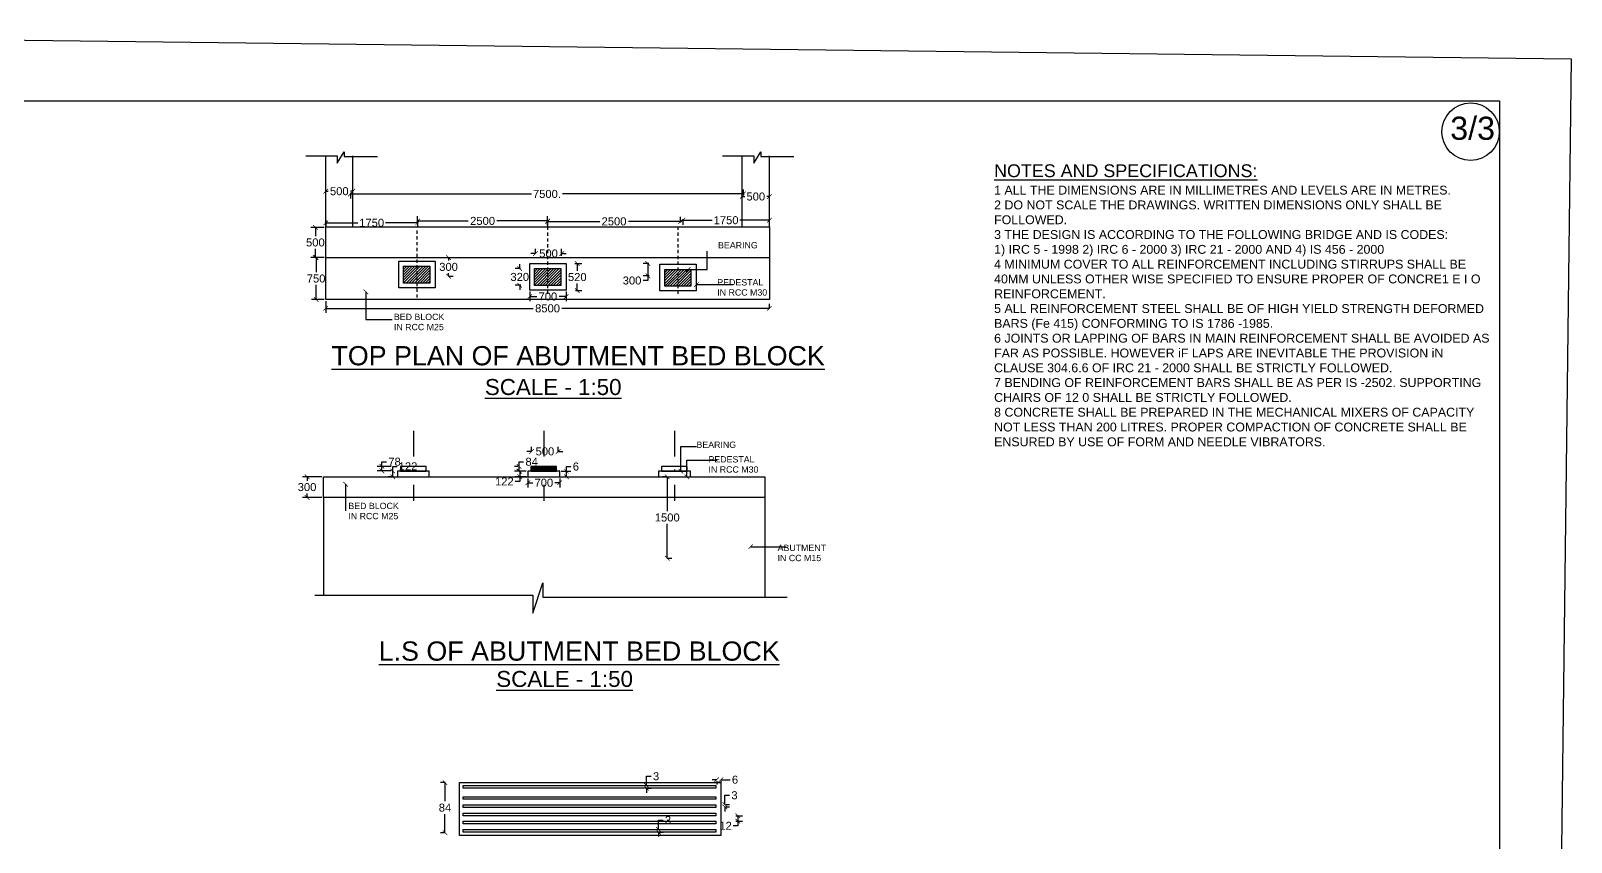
# Model space of a CAD drawing. Header units: inches. Extents: x 0 to 11487, y 0 to 10656.
# Drawn here: x 936.4 to 996.6, y 422.5 to 454.1 of the extents above; entities that cross this region are included whole.
import ezdxf

# ---------------------------------------------------------------- set-up
doc = ezdxf.new("R2010")
doc.units = ezdxf.units.IN
doc.header["$MEASUREMENT"] = 0
doc.linetypes.add('DASHDOT', pattern=[1, 0.5, -0.25, 0, -0.25])
doc.linetypes.add('HIDDEN', pattern=[9.525, 6.35, -3.175])
doc.layers.add('DRAWING', color=7, linetype='Continuous')
doc.styles.get("Standard").update_dxf_attribs({"font": 'ARIAL_1.TTF'})
doc.dimstyles.new('dig', dxfattribs={"dimtxt": 0.3125, "dimasz": 0.18, "dimexe": 0.18, "dimexo": 0.0625, "dimgap": 0.09, "dimtad": 0, "dimtih": 1, "dimtoh": 1, "dimdec": 4, "dimzin": 0, "dimdsep": 46, "dimtxsty": 'Standard', "dimblk": 'ARCHTICK', "dimcen": 0.09, "dimadec": 0, "dimazin": 0, "dimtfac": 1, "dimtdec": 4, "dimtofl": 0, "dimtmove": 0, "dimatfit": 3, "dimldrblk": 'ARCHTICK', "dimfxl": 0, "dimtolj": 1, "dimtzin": 0, "dimarcsym": 0})
picture_1 = doc.add_image_def('image2.jpg', size_in_pixel=(6804, 4550))

# ---------------------------------------------------------------- blocks, each defined once
blk = doc.blocks.new('_ArchTick')
at = {"color": 0, "linetype": 'ByBlock', "const_width": 0.15}
blk.add_lwpolyline([(-0.5, -0.5), (0.5, 0.5)], dxfattribs=at)
blk = doc.blocks.new('*D128')
at = {"layer": 'Defpoints', "color": 0, "ltscale": 0.02}
for p in [(947.94, 447.872), (949, 447.872), (949, 447.872)]:
    blk.add_point(p, dxfattribs=at)
at = {"layer": 'DRAWING', "color": 0, "lineweight": -2, "ltscale": 0.02}
for p, q in [((947.94, 447.935), (947.94, 448.052)), ((947.94, 447.872), (948.036, 447.872)), ((949, 447.872), (948.905, 447.872)), ((949, 447.935), (949, 448.052))]:
    blk.add_line(p, q, dxfattribs=at)
at = {"layer": 'DRAWING', "color": 0, "lineweight": -2, "ltscale": 0.02, "xscale": 0.18, "yscale": 0.18, "zscale": 0.18, "rotation": 180}
blk.add_blockref('_ArchTick', (947.94, 447.872), dxfattribs=at)
at = {"layer": 'DRAWING', "color": 0, "lineweight": -2, "ltscale": 0.02, "xscale": 0.18, "yscale": 0.18, "zscale": 0.18}
blk.add_blockref('_ArchTick', (949, 447.872), dxfattribs=at)
at = {"layer": 'DRAWING', "color": 0, "ltscale": 0.02, "insert": (948.47, 447.872), "char_height": 0.3125, "attachment_point": 5}
blk.add_mtext('\\A1;500', dxfattribs=at)
blk = doc.blocks.new('*D129')
at = {"layer": 'Defpoints', "color": 0, "ltscale": 0.02}
for p in [(947.94, 446.806), (951.531, 446.806), (951.531, 446.639)]:
    blk.add_point(p, dxfattribs=at)
at = {"layer": 'DRAWING', "color": 0, "lineweight": -2, "ltscale": 0.02}
for p, q in [((947.94, 446.743), (947.94, 446.459)), ((947.94, 446.639), (949.194, 446.639)), ((951.531, 446.639), (950.277, 446.639)), ((951.531, 446.743), (951.531, 446.459))]:
    blk.add_line(p, q, dxfattribs=at)
at = {"layer": 'DRAWING', "color": 0, "lineweight": -2, "ltscale": 0.02, "xscale": 0.18, "yscale": 0.18, "zscale": 0.18, "rotation": 180}
blk.add_blockref('_ArchTick', (947.94, 446.639), dxfattribs=at)
at = {"layer": 'DRAWING', "color": 0, "lineweight": -2, "ltscale": 0.02, "xscale": 0.18, "yscale": 0.18, "zscale": 0.18}
blk.add_blockref('_ArchTick', (951.531, 446.639), dxfattribs=at)
at = {"layer": 'DRAWING', "color": 0, "ltscale": 0.02, "insert": (949.736, 446.639), "char_height": 0.3125, "attachment_point": 5}
blk.add_mtext('\\A1;1750', dxfattribs=at)
blk = doc.blocks.new('*D130')
at = {"layer": 'Defpoints', "color": 0, "ltscale": 0.02}
for p in [(951.531, 446.601), (956.604, 446.713), (956.604, 446.487)]:
    blk.add_point(p, dxfattribs=at)
at = {"layer": 'DRAWING', "color": 0, "lineweight": -2, "ltscale": 0.02}
for p, q in [((951.531, 446.664), (951.531, 446.893)), ((951.531, 446.713), (953.509, 446.713)), ((956.604, 446.713), (954.626, 446.713)), ((956.604, 446.549), (956.604, 446.893))]:
    blk.add_line(p, q, dxfattribs=at)
at = {"layer": 'DRAWING', "color": 0, "lineweight": -2, "ltscale": 0.02, "xscale": 0.18, "yscale": 0.18, "zscale": 0.18, "rotation": 180}
blk.add_blockref('_ArchTick', (951.531, 446.713), dxfattribs=at)
at = {"layer": 'DRAWING', "color": 0, "lineweight": -2, "ltscale": 0.02, "xscale": 0.18, "yscale": 0.18, "zscale": 0.18}
blk.add_blockref('_ArchTick', (956.604, 446.713), dxfattribs=at)
at = {"layer": 'DRAWING', "color": 0, "ltscale": 0.02, "insert": (954.067, 446.713), "char_height": 0.3125, "attachment_point": 5}
blk.add_mtext('\\A1;2500', dxfattribs=at)
blk = doc.blocks.new('*D132')
at = {"layer": 'Defpoints', "color": 0, "ltscale": 0.02}
for p in [(956.604, 446.713), (961.796, 446.694), (961.796, 446.667)]:
    blk.add_point(p, dxfattribs=at)
at = {"layer": 'DRAWING', "color": 0, "lineweight": -2, "ltscale": 0.02}
for p, q in [((956.604, 446.694), (958.641, 446.694)), ((956.604, 446.65), (956.604, 446.514)), ((961.796, 446.694), (959.759, 446.694)), ((961.796, 446.729), (961.796, 446.874))]:
    blk.add_line(p, q, dxfattribs=at)
at = {"layer": 'DRAWING', "color": 0, "lineweight": -2, "ltscale": 0.02, "xscale": 0.18, "yscale": 0.18, "zscale": 0.18, "rotation": 180}
blk.add_blockref('_ArchTick', (956.604, 446.694), dxfattribs=at)
at = {"layer": 'DRAWING', "color": 0, "lineweight": -2, "ltscale": 0.02, "xscale": 0.18, "yscale": 0.18, "zscale": 0.18}
blk.add_blockref('_ArchTick', (961.796, 446.694), dxfattribs=at)
at = {"layer": 'DRAWING', "color": 0, "ltscale": 0.02, "insert": (959.2, 446.694), "char_height": 0.3125, "attachment_point": 5}
blk.add_mtext('\\A1;2500', dxfattribs=at)
blk = doc.blocks.new('*D133')
at = {"layer": 'Defpoints', "color": 0, "ltscale": 0.02}
for p in [(961.886, 446.784), (965.267, 446.74), (965.267, 446.667)]:
    blk.add_point(p, dxfattribs=at)
at = {"layer": 'DRAWING', "color": 0, "lineweight": -2, "ltscale": 0.02}
for p, q in [((961.886, 446.74), (963.036, 446.74)), ((961.886, 446.722), (961.886, 446.56)), ((965.267, 446.74), (964.118, 446.74)), ((965.267, 446.729), (965.267, 446.92))]:
    blk.add_line(p, q, dxfattribs=at)
at = {"layer": 'DRAWING', "color": 0, "lineweight": -2, "ltscale": 0.02, "xscale": 0.18, "yscale": 0.18, "zscale": 0.18, "rotation": 180}
blk.add_blockref('_ArchTick', (961.886, 446.74), dxfattribs=at)
at = {"layer": 'DRAWING', "color": 0, "lineweight": -2, "ltscale": 0.02, "xscale": 0.18, "yscale": 0.18, "zscale": 0.18}
blk.add_blockref('_ArchTick', (965.267, 446.74), dxfattribs=at)
at = {"layer": 'DRAWING', "color": 0, "ltscale": 0.02, "insert": (963.577, 446.74), "char_height": 0.3125, "attachment_point": 5}
blk.add_mtext('\\A1;1750', dxfattribs=at)
blk = doc.blocks.new('*D134')
at = {"layer": 'Defpoints', "color": 0, "ltscale": 0.02}
for p in [(964.207, 447.665), (965.267, 447.665), (965.267, 447.665)]:
    blk.add_point(p, dxfattribs=at)
at = {"layer": 'DRAWING', "color": 0, "lineweight": -2, "ltscale": 0.02}
for p, q in [((964.207, 447.727), (964.207, 447.845)), ((964.207, 447.665), (964.303, 447.665)), ((965.267, 447.665), (965.172, 447.665)), ((965.267, 447.727), (965.267, 447.845))]:
    blk.add_line(p, q, dxfattribs=at)
at = {"layer": 'DRAWING', "color": 0, "lineweight": -2, "ltscale": 0.02, "xscale": 0.18, "yscale": 0.18, "zscale": 0.18, "rotation": 180}
blk.add_blockref('_ArchTick', (964.207, 447.665), dxfattribs=at)
at = {"layer": 'DRAWING', "color": 0, "lineweight": -2, "ltscale": 0.02, "xscale": 0.18, "yscale": 0.18, "zscale": 0.18}
blk.add_blockref('_ArchTick', (965.267, 447.665), dxfattribs=at)
at = {"layer": 'DRAWING', "color": 0, "ltscale": 0.02, "insert": (964.737, 447.665), "char_height": 0.3125, "attachment_point": 5}
blk.add_mtext('\\A1;500', dxfattribs=at)
blk = doc.blocks.new('*D135')
at = {"layer": 'Defpoints', "color": 0, "ltscale": 0.02}
for p in [(948.905, 447.872), (964.255, 447.766), (964.255, 447.665)]:
    blk.add_point(p, dxfattribs=at)
at = {"layer": 'DRAWING', "color": 0, "lineweight": -2, "ltscale": 0.02}
for p, q in [((948.905, 447.81), (948.905, 447.586)), ((948.905, 447.766), (955.973, 447.766)), ((964.255, 447.766), (957.187, 447.766)), ((964.255, 447.727), (964.255, 447.946))]:
    blk.add_line(p, q, dxfattribs=at)
at = {"layer": 'DRAWING', "color": 0, "lineweight": -2, "ltscale": 0.02, "xscale": 0.18, "yscale": 0.18, "zscale": 0.18, "rotation": 180}
blk.add_blockref('_ArchTick', (948.905, 447.766), dxfattribs=at)
at = {"layer": 'DRAWING', "color": 0, "lineweight": -2, "ltscale": 0.02, "xscale": 0.18, "yscale": 0.18, "zscale": 0.18}
blk.add_blockref('_ArchTick', (964.255, 447.766), dxfattribs=at)
at = {"layer": 'DRAWING', "color": 0, "ltscale": 0.02, "insert": (956.58, 447.766), "char_height": 0.3125, "attachment_point": 5}
blk.add_mtext('\\A1;7500.', dxfattribs=at)
blk = doc.blocks.new('*D136')
at = {"layer": 'Defpoints', "color": 0, "ltscale": 0.02}
for p in [(947.536, 446.459), (947.94, 446.459), (947.94, 445.284)]:
    blk.add_point(p, dxfattribs=at)
at = {"layer": 'DRAWING', "color": 0, "lineweight": -2, "ltscale": 0.02}
for p, q in [((947.878, 446.459), (947.356, 446.459)), ((947.536, 446.459), (947.536, 446.121)), ((947.878, 445.284), (947.356, 445.284)), ((947.536, 445.284), (947.536, 445.622))]:
    blk.add_line(p, q, dxfattribs=at)
at = {"layer": 'DRAWING', "color": 0, "lineweight": -2, "ltscale": 0.02, "xscale": 0.18, "yscale": 0.18, "zscale": 0.18}
for p, rotation in [((947.536, 446.459), 90), ((947.536, 445.284), 270)]:
    blk.add_blockref('_ArchTick', p, dxfattribs=dict(at, rotation=rotation))
at = {"layer": 'DRAWING', "color": 0, "ltscale": 0.02, "insert": (947.536, 445.872), "char_height": 0.3125, "attachment_point": 5}
blk.add_mtext('\\A1;500', dxfattribs=at)
blk = doc.blocks.new('*D137')
at = {"layer": 'Defpoints', "color": 0, "ltscale": 0.02}
for p in [(947.94, 445.284), (947.565, 443.644), (947.94, 443.644)]:
    blk.add_point(p, dxfattribs=at)
at = {"layer": 'DRAWING', "color": 0, "lineweight": -2, "ltscale": 0.02}
for p, q in [((947.878, 445.284), (947.385, 445.284)), ((947.565, 445.284), (947.565, 444.714)), ((947.565, 443.644), (947.565, 444.215)), ((947.878, 443.644), (947.385, 443.644))]:
    blk.add_line(p, q, dxfattribs=at)
at = {"layer": 'DRAWING', "color": 0, "lineweight": -2, "ltscale": 0.02, "xscale": 0.18, "yscale": 0.18, "zscale": 0.18}
for p, rotation in [((947.565, 445.284), 90), ((947.565, 443.644), 270)]:
    blk.add_blockref('_ArchTick', p, dxfattribs=dict(at, rotation=rotation))
at = {"layer": 'DRAWING', "color": 0, "ltscale": 0.02, "insert": (947.565, 444.464), "char_height": 0.3125, "attachment_point": 5}
blk.add_mtext('\\A1;750', dxfattribs=at)
blk = doc.blocks.new('*D138')
at = {"layer": 'Defpoints', "color": 0, "ltscale": 0.02}
for p in [(952.674, 445.284), (952.666, 444.552), (952.738, 444.552)]:
    blk.add_point(p, dxfattribs=at)
at = {"layer": 'DRAWING', "color": 0, "lineweight": -2, "ltscale": 0.02}
for p, q in [((952.736, 445.284), (952.918, 445.284)), ((952.738, 445.284), (952.738, 445.168)), ((952.738, 444.552), (952.738, 444.669)), ((952.729, 444.552), (952.918, 444.552))]:
    blk.add_line(p, q, dxfattribs=at)
at = {"layer": 'DRAWING', "color": 0, "lineweight": -2, "ltscale": 0.02, "xscale": 0.18, "yscale": 0.18, "zscale": 0.18}
for p, rotation in [((952.738, 445.284), 90), ((952.738, 444.552), 270)]:
    blk.add_blockref('_ArchTick', p, dxfattribs=dict(at, rotation=rotation))
at = {"layer": 'DRAWING', "color": 0, "ltscale": 0.02, "insert": (952.738, 444.918), "char_height": 0.3125, "attachment_point": 5}
blk.add_mtext('\\A1;300', dxfattribs=at)
blk = doc.blocks.new('*D139')
at = {"layer": 'Defpoints', "color": 0, "ltscale": 0.02}
for p in [(955.611, 444.852), (955.518, 444.201), (955.618, 444.201)]:
    blk.add_point(p, dxfattribs=at)
at = {"layer": 'DRAWING', "color": 0, "lineweight": -2, "ltscale": 0.02}
for p, q in [((955.549, 444.852), (955.338, 444.852)), ((955.518, 444.852), (955.518, 445.032)), ((955.556, 444.201), (955.338, 444.201)), ((955.518, 444.201), (955.518, 444.021))]:
    blk.add_line(p, q, dxfattribs=at)
at = {"layer": 'DRAWING', "color": 0, "lineweight": -2, "ltscale": 0.02, "xscale": 0.18, "yscale": 0.18, "zscale": 0.18}
for p, rotation in [((955.518, 444.852), 270), ((955.518, 444.201), 90)]:
    blk.add_blockref('_ArchTick', p, dxfattribs=dict(at, rotation=rotation))
at = {"layer": 'DRAWING', "color": 0, "ltscale": 0.02, "insert": (955.518, 444.526), "char_height": 0.3125, "attachment_point": 5}
blk.add_mtext('\\A1;320', dxfattribs=at)
blk = doc.blocks.new('*D140')
at = {"layer": 'Defpoints', "color": 0, "ltscale": 0.02}
for p in [(957.607, 445.05), (957.636, 443.993), (957.765, 443.993)]:
    blk.add_point(p, dxfattribs=at)
at = {"layer": 'DRAWING', "color": 0, "lineweight": -2, "ltscale": 0.02}
for p, q in [((957.67, 445.05), (957.945, 445.05)), ((957.765, 445.05), (957.765, 444.771)), ((957.698, 443.993), (957.945, 443.993)), ((957.765, 443.993), (957.765, 444.272))]:
    blk.add_line(p, q, dxfattribs=at)
at = {"layer": 'DRAWING', "color": 0, "lineweight": -2, "ltscale": 0.02, "xscale": 0.18, "yscale": 0.18, "zscale": 0.18}
for p, rotation in [((957.765, 445.05), 90), ((957.765, 443.993), 270)]:
    blk.add_blockref('_ArchTick', p, dxfattribs=dict(at, rotation=rotation))
at = {"layer": 'DRAWING', "color": 0, "ltscale": 0.02, "insert": (957.765, 444.521), "char_height": 0.3125, "attachment_point": 5}
blk.add_mtext('\\A1;520', dxfattribs=at)
blk = doc.blocks.new('*D141')
at = {"layer": 'Defpoints', "color": 0, "ltscale": 0.02}
for p in [(955.907, 444.015), (957.327, 444.015), (957.327, 443.763)]:
    blk.add_point(p, dxfattribs=at)
at = {"layer": 'DRAWING', "color": 0, "lineweight": -2, "ltscale": 0.02}
for p, q in [((955.907, 443.953), (955.907, 443.583)), ((955.907, 443.763), (956.184, 443.763)), ((957.327, 443.763), (957.051, 443.763)), ((957.327, 443.953), (957.327, 443.583))]:
    blk.add_line(p, q, dxfattribs=at)
at = {"layer": 'DRAWING', "color": 0, "lineweight": -2, "ltscale": 0.02, "xscale": 0.18, "yscale": 0.18, "zscale": 0.18, "rotation": 180}
blk.add_blockref('_ArchTick', (955.907, 443.763), dxfattribs=at)
at = {"layer": 'DRAWING', "color": 0, "lineweight": -2, "ltscale": 0.02, "xscale": 0.18, "yscale": 0.18, "zscale": 0.18}
blk.add_blockref('_ArchTick', (957.327, 443.763), dxfattribs=at)
at = {"layer": 'DRAWING', "color": 0, "ltscale": 0.02, "insert": (956.617, 443.763), "char_height": 0.3125, "attachment_point": 5}
blk.add_mtext('\\A1;700', dxfattribs=at)
blk = doc.blocks.new('*D142')
at = {"layer": 'Defpoints', "color": 0, "ltscale": 0.02}
for p in [(956.128, 445.384), (957.155, 445.441), (957.155, 445.284)]:
    blk.add_point(p, dxfattribs=at)
at = {"layer": 'DRAWING', "color": 0, "lineweight": -2, "ltscale": 0.02}
for p, q in [((956.128, 445.441), (955.948, 445.441)), ((956.128, 445.447), (956.128, 445.621)), ((957.155, 445.347), (957.155, 445.621)), ((957.155, 445.441), (957.335, 445.441))]:
    blk.add_line(p, q, dxfattribs=at)
at = {"layer": 'DRAWING', "color": 0, "lineweight": -2, "ltscale": 0.02, "xscale": 0.18, "yscale": 0.18, "zscale": 0.18}
blk.add_blockref('_ArchTick', (956.128, 445.441), dxfattribs=at)
at = {"layer": 'DRAWING', "color": 0, "lineweight": -2, "ltscale": 0.02, "xscale": 0.18, "yscale": 0.18, "zscale": 0.18, "rotation": 180}
blk.add_blockref('_ArchTick', (957.155, 445.441), dxfattribs=at)
at = {"layer": 'DRAWING', "color": 0, "ltscale": 0.02, "insert": (956.642, 445.441), "char_height": 0.3125, "attachment_point": 5}
blk.add_mtext('\\A1;500', dxfattribs=at)
blk = doc.blocks.new('*D143')
at = {"layer": 'Defpoints', "color": 0, "ltscale": 0.02}
for p in [(947.94, 443.644), (965.267, 443.3), (965.267, 443.23)]:
    blk.add_point(p, dxfattribs=at)
at = {"layer": 'DRAWING', "color": 0, "lineweight": -2, "ltscale": 0.02}
for p, q in [((947.94, 443.582), (947.94, 443.12)), ((965.267, 443.292), (965.267, 443.48)), ((947.94, 443.3), (956.048, 443.3)), ((965.267, 443.3), (957.16, 443.3))]:
    blk.add_line(p, q, dxfattribs=at)
at = {"layer": 'DRAWING', "color": 0, "lineweight": -2, "ltscale": 0.02, "xscale": 0.18, "yscale": 0.18, "zscale": 0.18, "rotation": 180}
blk.add_blockref('_ArchTick', (947.94, 443.3), dxfattribs=at)
at = {"layer": 'DRAWING', "color": 0, "lineweight": -2, "ltscale": 0.02, "xscale": 0.18, "yscale": 0.18, "zscale": 0.18}
blk.add_blockref('_ArchTick', (965.267, 443.3), dxfattribs=at)
at = {"layer": 'DRAWING', "color": 0, "ltscale": 0.02, "insert": (956.604, 443.3), "char_height": 0.3125, "attachment_point": 5}
blk.add_mtext('\\A1;8500', dxfattribs=at)
blk = doc.blocks.new('*D144')
at = {"layer": 'Defpoints', "color": 0, "ltscale": 0.02}
for p in [(960.622, 445.058), (960.519, 444.566), (960.638, 444.566)]:
    blk.add_point(p, dxfattribs=at)
at = {"layer": 'DRAWING', "color": 0, "lineweight": -2, "ltscale": 0.02}
for p, q in [((960.56, 445.058), (960.339, 445.058)), ((960.519, 445.058), (960.519, 444.566)), ((960.576, 444.566), (960.339, 444.566)), ((960.519, 444.386), (960.339, 444.386)), ((960.519, 444.566), (960.519, 444.386))]:
    blk.add_line(p, q, dxfattribs=at)
at = {"layer": 'DRAWING', "color": 0, "lineweight": -2, "ltscale": 0.02, "xscale": 0.18, "yscale": 0.18, "zscale": 0.18}
for p, rotation in [((960.519, 445.058), 90), ((960.519, 444.566), 270)]:
    blk.add_blockref('_ArchTick', p, dxfattribs=dict(at, rotation=rotation))
at = {"layer": 'DRAWING', "color": 0, "ltscale": 0.02, "insert": (959.904, 444.386), "char_height": 0.3125, "attachment_point": 5}
blk.add_mtext('\\A1;300', dxfattribs=at)
blk = doc.blocks.new('*D145')
at = {"layer": 'Defpoints', "color": 0, "ltscale": 0.02}
for p in [(950.555, 436.954), (950.555, 436.954), (950.56, 436.725)]:
    blk.add_point(p, dxfattribs=at)
at = {"layer": 'DRAWING', "color": 0, "lineweight": -2, "ltscale": 0.02}
for p, q in [((950.492, 436.954), (950.375, 436.954)), ((950.555, 436.954), (950.555, 437.134)), ((950.555, 437.134), (950.735, 437.134)), ((950.555, 436.725), (950.555, 436.954)), ((950.498, 436.725), (950.375, 436.725))]:
    blk.add_line(p, q, dxfattribs=at)
at = {"layer": 'DRAWING', "color": 0, "lineweight": -2, "ltscale": 0.02, "xscale": 0.18, "yscale": 0.18, "zscale": 0.18}
for p, rotation in [((950.555, 436.954), 90), ((950.555, 436.725), 270)]:
    blk.add_blockref('_ArchTick', p, dxfattribs=dict(at, rotation=rotation))
at = {"layer": 'DRAWING', "color": 0, "ltscale": 0.02, "insert": (951.154, 437.134), "char_height": 0.3125, "attachment_point": 5}
blk.add_mtext('\\A1;122', dxfattribs=at)
blk = doc.blocks.new('*D146')
at = {"layer": 'Defpoints', "color": 0, "ltscale": 0.02}
for p in [(950.136, 437.134), (950.555, 437.134), (950.555, 436.954)]:
    blk.add_point(p, dxfattribs=at)
at = {"layer": 'DRAWING', "color": 0, "lineweight": -2, "ltscale": 0.02}
for p, q in [((950.492, 437.134), (949.956, 437.134)), ((950.492, 436.954), (949.956, 436.954)), ((950.136, 437.134), (950.136, 437.314)), ((950.136, 437.314), (950.316, 437.314)), ((950.136, 436.954), (950.136, 437.134))]:
    blk.add_line(p, q, dxfattribs=at)
at = {"layer": 'DRAWING', "color": 0, "lineweight": -2, "ltscale": 0.02, "xscale": 0.18, "yscale": 0.18, "zscale": 0.18}
for p, rotation in [((950.136, 437.134), 90), ((950.136, 436.954), 270)]:
    blk.add_blockref('_ArchTick', p, dxfattribs=dict(at, rotation=rotation))
at = {"layer": 'DRAWING', "color": 0, "ltscale": 0.02, "insert": (950.628, 437.314), "char_height": 0.3125, "attachment_point": 5}
blk.add_mtext('\\A1;78', dxfattribs=at)
blk = doc.blocks.new('*D147')
at = {"layer": 'Defpoints', "color": 0, "ltscale": 0.02}
for p in [(955.838, 436.944), (955.516, 436.725), (955.838, 436.725)]:
    blk.add_point(p, dxfattribs=at)
at = {"layer": 'DRAWING', "color": 0, "lineweight": -2, "ltscale": 0.02}
for p, q in [((955.775, 436.944), (955.336, 436.944)), ((955.516, 436.944), (955.516, 436.725)), ((955.775, 436.725), (955.336, 436.725)), ((955.516, 436.545), (955.336, 436.545)), ((955.516, 436.725), (955.516, 436.545))]:
    blk.add_line(p, q, dxfattribs=at)
at = {"layer": 'DRAWING', "color": 0, "lineweight": -2, "ltscale": 0.02, "xscale": 0.18, "yscale": 0.18, "zscale": 0.18}
for p, rotation in [((955.516, 436.944), 90), ((955.516, 436.725), 270)]:
    blk.add_blockref('_ArchTick', p, dxfattribs=dict(at, rotation=rotation))
at = {"layer": 'DRAWING', "color": 0, "ltscale": 0.02, "insert": (954.917, 436.545), "char_height": 0.3125, "attachment_point": 5}
blk.add_mtext('\\A1;122', dxfattribs=at)
blk = doc.blocks.new('*D148')
at = {"layer": 'Defpoints', "color": 0, "ltscale": 0.02}
for p in [(955.838, 436.725), (957.079, 436.725), (957.079, 436.493)]:
    blk.add_point(p, dxfattribs=at)
at = {"layer": 'DRAWING', "color": 0, "lineweight": -2, "ltscale": 0.02}
for p, q in [((955.838, 436.663), (955.838, 436.313)), ((955.838, 436.493), (956.025, 436.493)), ((957.079, 436.493), (956.892, 436.493)), ((957.079, 436.663), (957.079, 436.313))]:
    blk.add_line(p, q, dxfattribs=at)
at = {"layer": 'DRAWING', "color": 0, "lineweight": -2, "ltscale": 0.02, "xscale": 0.18, "yscale": 0.18, "zscale": 0.18, "rotation": 180}
blk.add_blockref('_ArchTick', (955.838, 436.493), dxfattribs=at)
at = {"layer": 'DRAWING', "color": 0, "lineweight": -2, "ltscale": 0.02, "xscale": 0.18, "yscale": 0.18, "zscale": 0.18}
blk.add_blockref('_ArchTick', (957.079, 436.493), dxfattribs=at)
at = {"layer": 'DRAWING', "color": 0, "ltscale": 0.02, "insert": (956.459, 436.493), "char_height": 0.3125, "attachment_point": 5}
blk.add_mtext('\\A1;700', dxfattribs=at)
blk = doc.blocks.new('*D149')
at = {"layer": 'Defpoints', "color": 0, "ltscale": 0.02}
for p in [(957.079, 436.944), (957.339, 436.944), (957.262, 436.725)]:
    blk.add_point(p, dxfattribs=at)
at = {"layer": 'DRAWING', "color": 0, "lineweight": -2, "ltscale": 0.02}
for p, q in [((957.142, 436.944), (957.519, 436.944)), ((957.339, 436.944), (957.339, 437.124)), ((957.339, 437.124), (957.519, 437.124)), ((957.339, 436.725), (957.339, 436.944)), ((957.324, 436.725), (957.519, 436.725))]:
    blk.add_line(p, q, dxfattribs=at)
at = {"layer": 'DRAWING', "color": 0, "lineweight": -2, "ltscale": 0.02, "xscale": 0.18, "yscale": 0.18, "zscale": 0.18}
for p, rotation in [((957.339, 436.944), 90), ((957.339, 436.725), 270)]:
    blk.add_blockref('_ArchTick', p, dxfattribs=dict(at, rotation=rotation))
at = {"layer": 'DRAWING', "color": 0, "ltscale": 0.02, "insert": (957.712, 437.124), "char_height": 0.3125, "attachment_point": 5}
blk.add_mtext('\\A1;6', dxfattribs=at)
blk = doc.blocks.new('*D150')
at = {"layer": 'Defpoints', "color": 0, "ltscale": 0.02}
for p in [(955.489, 437.131), (955.501, 437.131), (955.516, 436.944)]:
    blk.add_point(p, dxfattribs=at)
at = {"layer": 'DRAWING', "color": 0, "lineweight": -2, "ltscale": 0.02}
for p, q in [((955.439, 437.131), (955.309, 437.131)), ((955.454, 436.944), (955.309, 436.944)), ((955.489, 437.131), (955.489, 437.311)), ((955.489, 437.311), (955.669, 437.311)), ((955.489, 436.944), (955.489, 437.131))]:
    blk.add_line(p, q, dxfattribs=at)
at = {"layer": 'DRAWING', "color": 0, "lineweight": -2, "ltscale": 0.02, "xscale": 0.18, "yscale": 0.18, "zscale": 0.18}
for p, rotation in [((955.489, 437.131), 90), ((955.489, 436.944), 270)]:
    blk.add_blockref('_ArchTick', p, dxfattribs=dict(at, rotation=rotation))
at = {"layer": 'DRAWING', "color": 0, "ltscale": 0.02, "insert": (955.983, 437.311), "char_height": 0.3125, "attachment_point": 5}
blk.add_mtext('\\A1;84', dxfattribs=at)
blk = doc.blocks.new('*D151')
at = {"layer": 'Defpoints', "color": 0, "ltscale": 0.02}
for p in [(955.98, 437.662), (957.023, 437.716), (957.023, 437.639)]:
    blk.add_point(p, dxfattribs=at)
at = {"layer": 'DRAWING', "color": 0, "lineweight": -2, "ltscale": 0.02}
for p, q in [((955.98, 437.716), (955.8, 437.716)), ((955.98, 437.725), (955.98, 437.896)), ((957.023, 437.701), (957.023, 437.896)), ((957.023, 437.716), (957.203, 437.716))]:
    blk.add_line(p, q, dxfattribs=at)
at = {"layer": 'DRAWING', "color": 0, "lineweight": -2, "ltscale": 0.02, "xscale": 0.18, "yscale": 0.18, "zscale": 0.18}
blk.add_blockref('_ArchTick', (955.98, 437.716), dxfattribs=at)
at = {"layer": 'DRAWING', "color": 0, "lineweight": -2, "ltscale": 0.02, "xscale": 0.18, "yscale": 0.18, "zscale": 0.18, "rotation": 180}
blk.add_blockref('_ArchTick', (957.023, 437.716), dxfattribs=at)
at = {"layer": 'DRAWING', "color": 0, "ltscale": 0.02, "insert": (956.501, 437.716), "char_height": 0.3125, "attachment_point": 5}
blk.add_mtext('\\A1;500', dxfattribs=at)
blk = doc.blocks.new('*D152')
at = {"layer": 'Defpoints', "color": 0, "ltscale": 0.02}
for p in [(947.211, 436.725), (947.857, 436.725), (947.857, 435.919)]:
    blk.add_point(p, dxfattribs=at)
at = {"layer": 'DRAWING', "color": 0, "lineweight": -2, "ltscale": 0.02}
for p, q in [((947.794, 436.725), (947.031, 436.725)), ((947.211, 436.725), (947.211, 436.572)), ((947.794, 435.919), (947.031, 435.919)), ((947.211, 435.919), (947.211, 436.072))]:
    blk.add_line(p, q, dxfattribs=at)
at = {"layer": 'DRAWING', "color": 0, "lineweight": -2, "ltscale": 0.02, "xscale": 0.18, "yscale": 0.18, "zscale": 0.18}
for p, rotation in [((947.211, 436.725), 90), ((947.211, 435.919), 270)]:
    blk.add_blockref('_ArchTick', p, dxfattribs=dict(at, rotation=rotation))
at = {"layer": 'DRAWING', "color": 0, "ltscale": 0.02, "insert": (947.211, 436.322), "char_height": 0.3125, "attachment_point": 5}
blk.add_mtext('\\A1;300', dxfattribs=at)
blk = doc.blocks.new('*D153')
at = {"layer": 'Defpoints', "color": 0, "ltscale": 0.02}
for p in [(961.301, 436.725), (961.219, 433.545), (961.278, 433.545)]:
    blk.add_point(p, dxfattribs=at)
at = {"layer": 'DRAWING', "color": 0, "lineweight": -2, "ltscale": 0.02}
for p, q in [((961.239, 436.725), (961.098, 436.725)), ((961.278, 436.725), (961.278, 435.385)), ((961.278, 433.545), (961.278, 434.886)), ((961.281, 433.545), (961.458, 433.545))]:
    blk.add_line(p, q, dxfattribs=at)
at = {"layer": 'DRAWING', "color": 0, "lineweight": -2, "ltscale": 0.02, "xscale": 0.18, "yscale": 0.18, "zscale": 0.18}
for p, rotation in [((961.278, 436.725), 90), ((961.278, 433.545), 270)]:
    blk.add_blockref('_ArchTick', p, dxfattribs=dict(at, rotation=rotation))
at = {"layer": 'DRAWING', "color": 0, "ltscale": 0.02, "insert": (961.278, 435.135), "char_height": 0.3125, "attachment_point": 5}
blk.add_mtext('\\A1;1500', dxfattribs=at)
blk = doc.blocks.new('*D154')
at = {"layer": 'Defpoints', "color": 0, "ltscale": 0.02}
for p in [(952.664, 424.787), (952.598, 422.833), (952.639, 422.833)]:
    blk.add_point(p, dxfattribs=at)
at = {"layer": 'DRAWING', "color": 0, "lineweight": -2, "ltscale": 0.02}
for p, q in [((952.601, 424.787), (952.418, 424.787)), ((952.598, 424.787), (952.598, 424.059)), ((952.598, 422.833), (952.598, 423.56)), ((952.577, 422.833), (952.418, 422.833))]:
    blk.add_line(p, q, dxfattribs=at)
at = {"layer": 'DRAWING', "color": 0, "lineweight": -2, "ltscale": 0.02, "xscale": 0.18, "yscale": 0.18, "zscale": 0.18}
for p, rotation in [((952.598, 424.787), 90), ((952.598, 422.833), 270)]:
    blk.add_blockref('_ArchTick', p, dxfattribs=dict(at, rotation=rotation))
at = {"layer": 'DRAWING', "color": 0, "ltscale": 0.02, "insert": (952.598, 423.81), "char_height": 0.3125, "attachment_point": 5}
blk.add_mtext('\\A1;84', dxfattribs=at)
blk = doc.blocks.new('*D156')
at = {"layer": 'Defpoints', "color": 0, "ltscale": 0.02}
for p in [(960.875, 422.96), (960.935, 422.96), (960.875, 422.86)]:
    blk.add_point(p, dxfattribs=at)
at = {"layer": 'DRAWING', "color": 0, "lineweight": -2, "ltscale": 0.02}
for p, q in [((960.935, 422.96), (960.935, 423.32)), ((960.935, 423.32), (961.115, 423.32)), ((960.938, 422.96), (961.115, 422.96)), ((960.935, 422.86), (960.935, 422.68)), ((960.938, 422.86), (961.115, 422.86))]:
    blk.add_line(p, q, dxfattribs=at)
at = {"layer": 'DRAWING', "color": 0, "lineweight": -2, "ltscale": 0.02, "xscale": 0.18, "yscale": 0.18, "zscale": 0.18}
for p, rotation in [((960.935, 422.96), 270), ((960.935, 422.86), 90)]:
    blk.add_blockref('_ArchTick', p, dxfattribs=dict(at, rotation=rotation))
at = {"layer": 'DRAWING', "color": 0, "ltscale": 0.02, "insert": (961.308, 423.32), "char_height": 0.3125, "attachment_point": 5}
blk.add_mtext('\\A1;3', dxfattribs=at)
blk = doc.blocks.new('*D157')
at = {"layer": 'Defpoints', "color": 0, "ltscale": 0.02}
for p in [(963.888, 423.282), (963.898, 423.493), (964.034, 423.282)]:
    blk.add_point(p, dxfattribs=at)
at = {"layer": 'DRAWING', "color": 0, "lineweight": -2, "ltscale": 0.02}
for p, q in [((964.034, 423.102), (963.854, 423.102)), ((963.951, 423.282), (964.214, 423.282)), ((963.961, 423.493), (964.214, 423.493)), ((964.034, 423.493), (964.034, 423.282)), ((964.034, 423.282), (964.034, 423.102))]:
    blk.add_line(p, q, dxfattribs=at)
at = {"layer": 'DRAWING', "color": 0, "lineweight": -2, "ltscale": 0.02, "xscale": 0.18, "yscale": 0.18, "zscale": 0.18}
for p, rotation in [((964.034, 423.493), 90), ((964.034, 423.282), 270)]:
    blk.add_blockref('_ArchTick', p, dxfattribs=dict(at, rotation=rotation))
at = {"layer": 'DRAWING', "color": 0, "ltscale": 0.02, "insert": (963.557, 423.102), "char_height": 0.3125, "attachment_point": 5}
blk.add_mtext('\\A1;12', dxfattribs=at)
blk = doc.blocks.new('*D158')
at = {"layer": 'Defpoints', "color": 0, "ltscale": 0.02}
for p in [(963.503, 423.933), (963.507, 423.838), (963.532, 423.933)]:
    blk.add_point(p, dxfattribs=at)
at = {"layer": 'DRAWING', "color": 0, "lineweight": -2, "ltscale": 0.02}
for p, q in [((963.532, 423.933), (963.532, 424.293)), ((963.532, 424.293), (963.712, 424.293)), ((963.532, 423.838), (963.532, 423.658)), ((963.566, 423.933), (963.712, 423.933)), ((963.57, 423.838), (963.712, 423.838))]:
    blk.add_line(p, q, dxfattribs=at)
at = {"layer": 'DRAWING', "color": 0, "lineweight": -2, "ltscale": 0.02, "xscale": 0.18, "yscale": 0.18, "zscale": 0.18}
for p, rotation in [((963.532, 423.933), 270), ((963.532, 423.838), 90)]:
    blk.add_blockref('_ArchTick', p, dxfattribs=dict(at, rotation=rotation))
at = {"layer": 'DRAWING', "color": 0, "ltscale": 0.02, "insert": (963.904, 424.293), "char_height": 0.3125, "attachment_point": 5}
blk.add_mtext('\\A1;3', dxfattribs=at)
blk = doc.blocks.new('*D159')
at = {"layer": 'Defpoints', "color": 0, "ltscale": 0.02}
for p in [(963.209, 424.902), (963.371, 424.902), (963.371, 424.9)]:
    blk.add_point(p, dxfattribs=at)
at = {"layer": 'DRAWING', "color": 0, "lineweight": -2, "ltscale": 0.02}
for p, q in [((963.209, 424.9), (963.029, 424.9)), ((963.209, 424.839), (963.209, 424.72)), ((963.371, 424.9), (963.731, 424.9)), ((963.371, 424.839), (963.371, 424.72))]:
    blk.add_line(p, q, dxfattribs=at)
at = {"layer": 'DRAWING', "color": 0, "lineweight": -2, "ltscale": 0.02, "xscale": 0.18, "yscale": 0.18, "zscale": 0.18}
blk.add_blockref('_ArchTick', (963.209, 424.9), dxfattribs=at)
at = {"layer": 'DRAWING', "color": 0, "lineweight": -2, "ltscale": 0.02, "xscale": 0.18, "yscale": 0.18, "zscale": 0.18, "rotation": 180}
blk.add_blockref('_ArchTick', (963.371, 424.9), dxfattribs=at)
at = {"layer": 'DRAWING', "color": 0, "ltscale": 0.02, "insert": (963.924, 424.9), "char_height": 0.3125, "attachment_point": 5}
blk.add_mtext('\\A1;6', dxfattribs=at)
blk = doc.blocks.new('*D160')
at = {"layer": 'Defpoints', "color": 0, "ltscale": 0.02}
for p in [(960.46, 424.674), (960.46, 424.574), (960.47, 424.674)]:
    blk.add_point(p, dxfattribs=at)
at = {"layer": 'DRAWING', "color": 0, "lineweight": -2, "ltscale": 0.02}
for p, q in [((960.47, 424.674), (960.47, 425.034)), ((960.47, 425.034), (960.65, 425.034)), ((960.47, 424.574), (960.47, 424.394)), ((960.522, 424.674), (960.65, 424.674)), ((960.522, 424.574), (960.65, 424.574))]:
    blk.add_line(p, q, dxfattribs=at)
at = {"layer": 'DRAWING', "color": 0, "lineweight": -2, "ltscale": 0.02, "xscale": 0.18, "yscale": 0.18, "zscale": 0.18}
for p, rotation in [((960.47, 424.674), 270), ((960.47, 424.574), 90)]:
    blk.add_blockref('_ArchTick', p, dxfattribs=dict(at, rotation=rotation))
at = {"layer": 'DRAWING', "color": 0, "ltscale": 0.02, "insert": (960.843, 425.034), "char_height": 0.3125, "attachment_point": 5}
blk.add_mtext('\\A1;3', dxfattribs=at)

msp = doc.modelspace()

# ---------------------------------------------------------------- hatches: boundary and pattern name
at = {"layer": 'DRAWING', "ltscale": 0.02}
h = msp.add_hatch(dxfattribs=at)
h.set_pattern_fill('ANSI31', color=256, scale=0.6, style=0)
h.set_pattern_definition([(45, (35.787736, -1.45653), (-0.0530330086, 0.0530330086), [])])
h.paths.add_polyline_path([(951.49597, 444.9426), (950.98428, 444.9426), (950.98428, 444.60624), (951.49597, 444.60624)])
h.paths.add_polyline_path([(952.01065, 444.9426), (951.49597, 444.9426), (951.49597, 444.60624), (952.01065, 444.60624)])
h.paths.add_polyline_path([(951.49597, 444.60624), (950.98428, 444.60624), (950.98428, 444.28599), (951.49597, 444.28599)])
h.paths.add_polyline_path([(952.01065, 444.60624), (951.49597, 444.60624), (951.49597, 444.28599), (952.01065, 444.28599)])
h = msp.add_hatch(dxfattribs=at)
h.set_pattern_fill('ANSI31', color=256, scale=0.6, style=0)
h.set_pattern_definition([(45, (40.89566, -1.54741), (-0.0530330086, 0.0530330086), [])])
h.paths.add_polyline_path([(956.6039, 444.85172), (956.09221, 444.85172), (956.09221, 444.51536), (956.6039, 444.51536)])
h.paths.add_polyline_path([(957.11858, 444.85172), (956.6039, 444.85172), (956.6039, 444.51536), (957.11858, 444.51536)])
h.paths.add_polyline_path([(956.6039, 444.51536), (956.09221, 444.51536), (956.09221, 444.1951), (956.6039, 444.1951)])
h.paths.add_polyline_path([(957.11858, 444.51536), (956.6039, 444.51536), (956.6039, 444.1951), (957.11858, 444.1951)])
h = msp.add_hatch(dxfattribs=at)
h.set_pattern_fill('ANSI31', color=256, scale=0.6, style=0)
h.set_pattern_definition([(45, (45.9827, -1.57832), (-0.0530330086, 0.0530330086), [])])
h.paths.add_polyline_path([(961.69094, 444.8208), (961.17924, 444.8208), (961.17924, 444.48444), (961.69094, 444.48444)])
h.paths.add_polyline_path([(962.20561, 444.8208), (961.69094, 444.8208), (961.69094, 444.48444), (962.20561, 444.48444)])
h.paths.add_polyline_path([(961.69094, 444.48444), (961.17924, 444.48444), (961.17924, 444.16419), (961.69094, 444.16419)])
h.paths.add_polyline_path([(962.20561, 444.48444), (961.69094, 444.48444), (961.69094, 444.16419), (962.20561, 444.16419)])

# ---------------------------------------------------------------- linework, layer by layer
for points in [[(906.59381, 451.40046), (993.78277, 451.40046), (993.78277, 394.86235), (906.59381, 394.86235)], [(947.94043, 446.48666), (965.26737, 446.48666), (965.26737, 443.64419), (947.94043, 443.64419)], [(950.79957, 445.14106), (952.21931, 445.14106), (952.21931, 444.10636), (950.79957, 444.10636)], [(950.98428, 444.9426), (952.01065, 444.9426), (952.01065, 444.28599), (950.98428, 444.28599)], [(955.90749, 445.05017), (957.32724, 445.05017), (957.32724, 444.01548), (955.90749, 444.01548)], [(956.09221, 444.85172), (957.11858, 444.85172), (957.11858, 444.1951), (956.09221, 444.1951)], [(960.99453, 445.01926), (962.41427, 445.01926), (962.41427, 443.98456), (960.99453, 443.98456)], [(961.17924, 444.8208), (962.20561, 444.8208), (962.20561, 444.16419), (961.17924, 444.16419)], [(950.744, 436.72547), (951.98554, 436.72547), (951.98554, 436.94405), (950.744, 436.94405)], [(950.85757, 436.94405), (951.8638, 436.94405), (951.8638, 437.1305), (950.85757, 437.1305)], [(955.83774, 436.72547), (957.07928, 436.72547), (957.07928, 436.94405), (955.83774, 436.94405)], [(955.95131, 436.94405), (956.95754, 436.94405), (956.95754, 437.1305), (955.95131, 437.1305)], [(960.93871, 436.72547), (962.18025, 436.72547), (962.18025, 436.94405), (960.93871, 436.94405)], [(961.05228, 436.94405), (962.05851, 436.94405), (962.05851, 437.1305), (961.05228, 437.1305)], [(947.85672, 436.72547), (965.09226, 436.72547), (965.09226, 435.9186), (947.85672, 435.9186)], [(953.16406, 424.78663), (963.37069, 424.78663), (963.37069, 422.72326), (953.16406, 422.72326)], [(953.30716, 424.67426), (963.1803, 424.67426), (963.1803, 424.5738), (953.30716, 424.5738)], [(953.30716, 424.23717), (963.1803, 424.23717), (963.1803, 424.13672), (953.30716, 424.13672)], [(953.30716, 423.91933), (963.1803, 423.91933), (963.1803, 423.81887), (953.30716, 423.81887)], [(953.30716, 423.59326), (963.1803, 423.59326), (963.1803, 423.49281), (953.30716, 423.49281)], [(953.30716, 423.28197), (963.1803, 423.28197), (963.1803, 423.18151), (953.30716, 423.18151)], [(953.30716, 422.96), (963.1803, 422.96), (963.1803, 422.85954), (953.30716, 422.85954)]]:
    msp.add_lwpolyline(points, close=True, dxfattribs=at)
for points in [[(947.16908, 449.25328), (948.3896, 449.25328), (948.3896, 448.96992), (948.66311, 449.41013), (948.66311, 449.23304), (949.95962, 449.23304)], [(963.43615, 449.25328), (964.65666, 449.25328), (964.65666, 448.96992), (964.93017, 449.41013), (964.93017, 449.23304), (966.22668, 449.23304)], [(947.94043, 446.48666), (947.94043, 449.25802)], [(949.0003, 446.48666), (949.0003, 449.25802)], [(964.2075, 446.48666), (964.2075, 449.25802)], [(965.26737, 446.48666), (965.26737, 449.25802)], [(947.94043, 445.28439), (965.26737, 445.28439)], [(955.95131, 437.10998), (956.95754, 437.10998)], [(955.95131, 437.09348), (956.95754, 437.09348)], [(955.95131, 437.06234), (956.95754, 437.06234)], [(955.95131, 437.03727), (956.95754, 437.03727)], [(955.95131, 436.99885), (956.95754, 436.99885)], [(955.95131, 436.99885), (956.95754, 436.99885)], [(955.95131, 436.96707), (956.95754, 436.96707)], [(947.85672, 435.9186), (947.85672, 432.07307)], [(965.09226, 435.9186), (965.09226, 432.02903)], [(947.51864, 432.11155), (956.03418, 432.11155), (956.03418, 431.39938), (956.41949, 432.59275), (956.41949, 432.02903), (965.9561, 432.02903)]]:
    msp.add_lwpolyline(points, dxfattribs=at)
at = {"layer": 'DRAWING', "linetype": 'HIDDEN', "ltscale": 0.02}
for points in [[(956.6039, 446.48666), (956.6039, 443.78776)], [(961.69094, 446.48666), (961.69094, 443.78776)], [(951.49597, 446.34308), (951.49597, 443.64419)]]:
    msp.add_lwpolyline(points, dxfattribs=at)
at = {"layer": 'DRAWING', "linetype": 'DASHDOT', "ltscale": 2}
for points in [[(951.36882, 438.51679), (951.36882, 435.79284)], [(956.46257, 438.51679), (956.46257, 435.79284)], [(961.56354, 438.51679), (961.56354, 435.79284)]]:
    msp.add_lwpolyline(points, dxfattribs=at)
at = {"layer": 'DRAWING', "ltscale": 0.02}
msp.add_circle((992.65209, 450.19454), 1.12237, dxfattribs=at)

# ---------------------------------------------------------------- texts
for s, p in [('BEARING', (963.26308, 445.64235)), ('PEDESTAL', (963.23173, 444.19468)), ('IN RCC M30', (963.23173, 443.7989)), ('BED BLOCK', (950.60283, 442.84387)), ('IN RCC M25', (950.60283, 442.44809)), ('BEARING', (962.41982, 437.85479)), ('PEDESTAL', (962.88891, 437.28504)), ('IN RCC M30', (962.88891, 436.88926)), ('BED BLOCK', (948.8247, 435.46536)), ('IN RCC M25', (948.8247, 435.06958)), ('ABUTMENT', (965.58756, 433.82844)), ('IN CC M15', (965.58756, 433.43266))]:
    msp.add_text(s, height=0.246376, dxfattribs=at).set_placement(p)
at = {"layer": 'DRAWING'}
for s, height, p in [('%%UTOP PLAN OF ABUTMENT BED BLOCK', 0.75, (948.16429, 441.07764)), ('%%USCALE - 1:50', 0.625, (954.15591, 439.9176)), ('%%UL.S OF ABUTMENT BED BLOCK', 0.75, (950.00843, 429.54927)), ('%%USCALE - 1:50', 0.625, (954.60204, 428.52224))]:
    msp.add_text(s, height=height, dxfattribs=at).set_placement(p)
at = {"layer": 'DRAWING', "attachment_point": 1}
for s, insert, char_height, width in [('{\\H1.4422x;3/3}', (991.85669, 450.78135), 0.625, 0.9427561), ('{\\H1.4422x;\\LNOTES AND SPECIFICATIONS:\\P}1 ALL THE DIMENSIONS ARE IN MILLIMETRES AND LEVELS ARE IN METRES. \\P2 DO NOT SCALE THE DRAWINGS. WRITTEN DIMENSIONS ONLY SHALL BE FOLLOWED. \\P3 THE DESIGN IS ACCORDING TO THE FOLLOWING BRIDGE AND IS CODES: \\P1) IRC 5 - 1998 2) IRC 6 - 2000 3) IRC 21 - 2000 AND 4) IS 456 - 2000 \\P4 MINIMUM COVER TO ALL REINFORCEMENT INCLUDING STIRRUPS SHALL BE 40MM UNLESS OTHER WISE SPECIFIED TO ENSURE PROPER OF CONCRE1 E I O REINFORCEMENT. \\P5 ALL REINFORCEMENT STEEL SHALL BE OF HIGH YIELD STRENGTH DEFORMED BARS (Fe 415) CONFORMING TO IS 1786 -1985. \\P6 JOINTS OR LAPPING OF BARS IN MAIN REINFORCEMENT SHALL BE AVOIDED AS FAR AS POSSIBLE. HOWEVER iF LAPS ARE INEVITABLE THE PROVISION iN CLAUSE 304.6.6 OF IRC 21 - 2000 SHALL BE STRICTLY FOLLOWED. \\P7 BENDING OF REINFORCEMENT BARS SHALL BE AS PER IS -2502. SUPPORTING CHAIRS OF 12 0 SHALL BE STRICTLY FOLLOWED. \\P8 CONCRETE SHALL BE PREPARED IN THE MECHANICAL MIXERS OF CAPACITY NOT LESS THAN 200 LITRES. PROPER COMPACTION OF CONCRETE SHALL BE ENSURED BY USE OF FORM AND NEEDLE VIBRATORS. ', (974.04368, 448.92252), 0.34669205, 19.302063)]:
    msp.add_mtext(s, dxfattribs=dict(at, insert=insert, char_height=char_height, width=width))

# ---------------------------------------------------------------- dimensions: what is measured, and where the dimension line sits
at = {"layer": 'DRAWING', "ltscale": 0.02}
for base, p1, p2, text, picture, middle in [((949.0003, 447.87234), (947.94043, 447.87234), (949.0003, 447.87234), '500', '*D128', (948.47037, 447.87234)), ((964.25512, 447.76624), (948.90506, 447.87234), (964.25512, 447.66488), '7500.', '*D135', (956.58009, 447.76624)), ((965.26737, 447.66488), (964.2075, 447.66488), (965.26737, 447.66488), '500', '*D134', (964.73743, 447.66488)), ((951.53091, 446.63914), (947.94043, 446.80552), (951.53091, 446.80552), '1750', '*D129', (949.73567, 446.63914)), ((956.6039, 446.7128), (951.53091, 446.60108), (956.6039, 446.48666), '2500', '*D130', (954.0674, 446.7128)), ((961.79648, 446.69425), (956.6039, 446.7128), (961.79648, 446.66651), '2500', '*D132', (959.20019, 446.69425)), ((965.26737, 446.74047), (961.88648, 446.78425), (965.26737, 446.66651), '1750', '*D133', (963.57692, 446.74047)), ((957.15486, 445.44141), (956.12838, 445.38403), (957.15486, 445.28439), '500', '*D142', (956.64162, 445.44141)), ((957.32724, 443.7633), (955.90749, 444.01548), (957.32724, 444.01548), '700', '*D141', (956.61737, 443.7633)), ((965.26737, 443.30019), (947.94043, 443.64419), (965.26737, 443.22997), '8500', '*D143', (956.6039, 443.30019)), ((957.02318, 437.71625), (955.97976, 437.66249), (957.02318, 437.63859), '500', '*D151', (956.50147, 437.71625)), ((957.07928, 436.49269), (955.83774, 436.72547), (957.07928, 436.72547), '700', '*D148', (956.45851, 436.49269)), ((963.37069, 424.89954), (963.20949, 424.9017), (963.37069, 424.9017), '6', '*D159', (963.92387, 424.89954))]:
    dim = msp.add_linear_dim(base=base, p1=p1, p2=p2, text=text, dimstyle='dig', dxfattribs=at)
    dim.commit()
    dim.dimension.update_dxf_attribs({"geometry": picture, "text_midpoint": middle})
for base, p1, p2, text, picture, middle in [((947.53635, 446.45914), (947.94043, 445.28439), (947.94043, 446.45914), '500', '*D136', (947.53635, 445.87176)), ((947.56549, 443.64419), (947.94043, 445.28439), (947.94043, 443.64419), '750', '*D137', (947.56549, 444.46429)), ((952.73824, 444.55223), (952.67361, 445.28439), (952.66644, 444.55223), '300', '*D138', (952.73824, 444.91831)), ((955.5179, 444.20101), (955.61122, 444.85172), (955.6184, 444.20101), '320', '*D139', (955.5179, 444.52636)), ((957.76501, 443.9928), (957.60706, 445.05017), (957.63576, 443.9928), '520', '*D140', (957.76501, 444.52149)), ((960.5189, 444.56585), (960.62221, 445.05811), (960.63811, 444.56585), '300', '*D144', (959.90432, 444.38585)), ((950.13556, 437.13417), (950.5547, 436.95417), (950.5547, 437.13417), '78', '*D146', (950.62842, 437.31417)), ((955.48942, 437.1308), (955.51613, 436.94405), (955.5014, 437.1308), '84', '*D150', (955.98282, 437.3108)), ((947.21114, 436.72547), (947.85672, 435.9186), (947.85672, 436.72547), '300', '*D152', (947.21114, 436.32203)), ((950.5547, 436.95417), (950.56017, 436.72547), (950.5547, 436.95417), '122', '*D145', (951.15362, 437.13417)), ((955.51613, 436.72547), (955.83774, 436.94405), (955.83774, 436.72547), '122', '*D147', (954.91722, 436.54547)), ((957.33863, 436.94405), (957.26187, 436.72547), (957.07928, 436.94405), '6', '*D149', (957.71181, 437.12405)), ((961.27756, 433.54498), (961.3014, 436.72547), (961.21862, 433.54498), '1500', '*D153', (961.27756, 435.13522)), ((952.59828, 422.83297), (952.66357, 424.78663), (952.63907, 422.83297), '84', '*D154', (952.59828, 423.8098)), ((960.47023, 424.67426), (960.45991, 424.5738), (960.45991, 424.67426), '3', '*D160', (960.84255, 425.03426)), ((963.53173, 423.93344), (963.50701, 423.83824), (963.50348, 423.93344), '3', '*D158', (963.90405, 424.29344)), ((960.93545, 422.96), (960.87502, 422.85954), (960.87502, 422.96), '3', '*D156', (961.30777, 423.32)), ((964.03432, 423.28197), (963.89834, 423.49281), (963.88824, 423.28197), '12', '*D157', (963.5568, 423.10197))]:
    dim = msp.add_linear_dim(base=base, p1=p1, p2=p2, angle=90, text=text, dimstyle='dig', dxfattribs=at)
    dim.commit()
    dim.dimension.update_dxf_attribs({"geometry": picture, "text_midpoint": middle})

# ---------------------------------------------------------------- pictures from other files: only their frames are drawn
at = {"ltscale": 0.02}
image = msp.add_image(picture_1, insert=(905.15726, 393.48764), size_in_units=(90.69654, 60.65098), rotation=-0.6939109, dxfattribs=dict(at, fade=30))
image.dxf.flags = 7

# ---------------------------------------------------------------- leaders
at = {"layer": 'DRAWING', "ltscale": 0.02}
for points in [[(962.09648, 444.8208), (962.83146, 444.8208), (962.83146, 445.53061)], [(949.51078, 443.94516), (949.51078, 442.86052), (950.53368, 442.86052)], [(962.41427, 444.22783), (963.8431, 444.22783)], [(961.80907, 436.94405), (961.80907, 437.90672), (962.42562, 437.90672)], [(962.04317, 436.72547), (962.04317, 437.36873), (963.22947, 437.36873)], [(948.71681, 436.4324), (948.71681, 435.39351)], [(964.53939, 433.99516), (965.92889, 433.99516)]]:
    msp.add_leader(points, dimstyle='dig', override={"dimgap": 0.09, "dimtad": 0}, dxfattribs=at)

doc.saveas('drawing.dxf')
